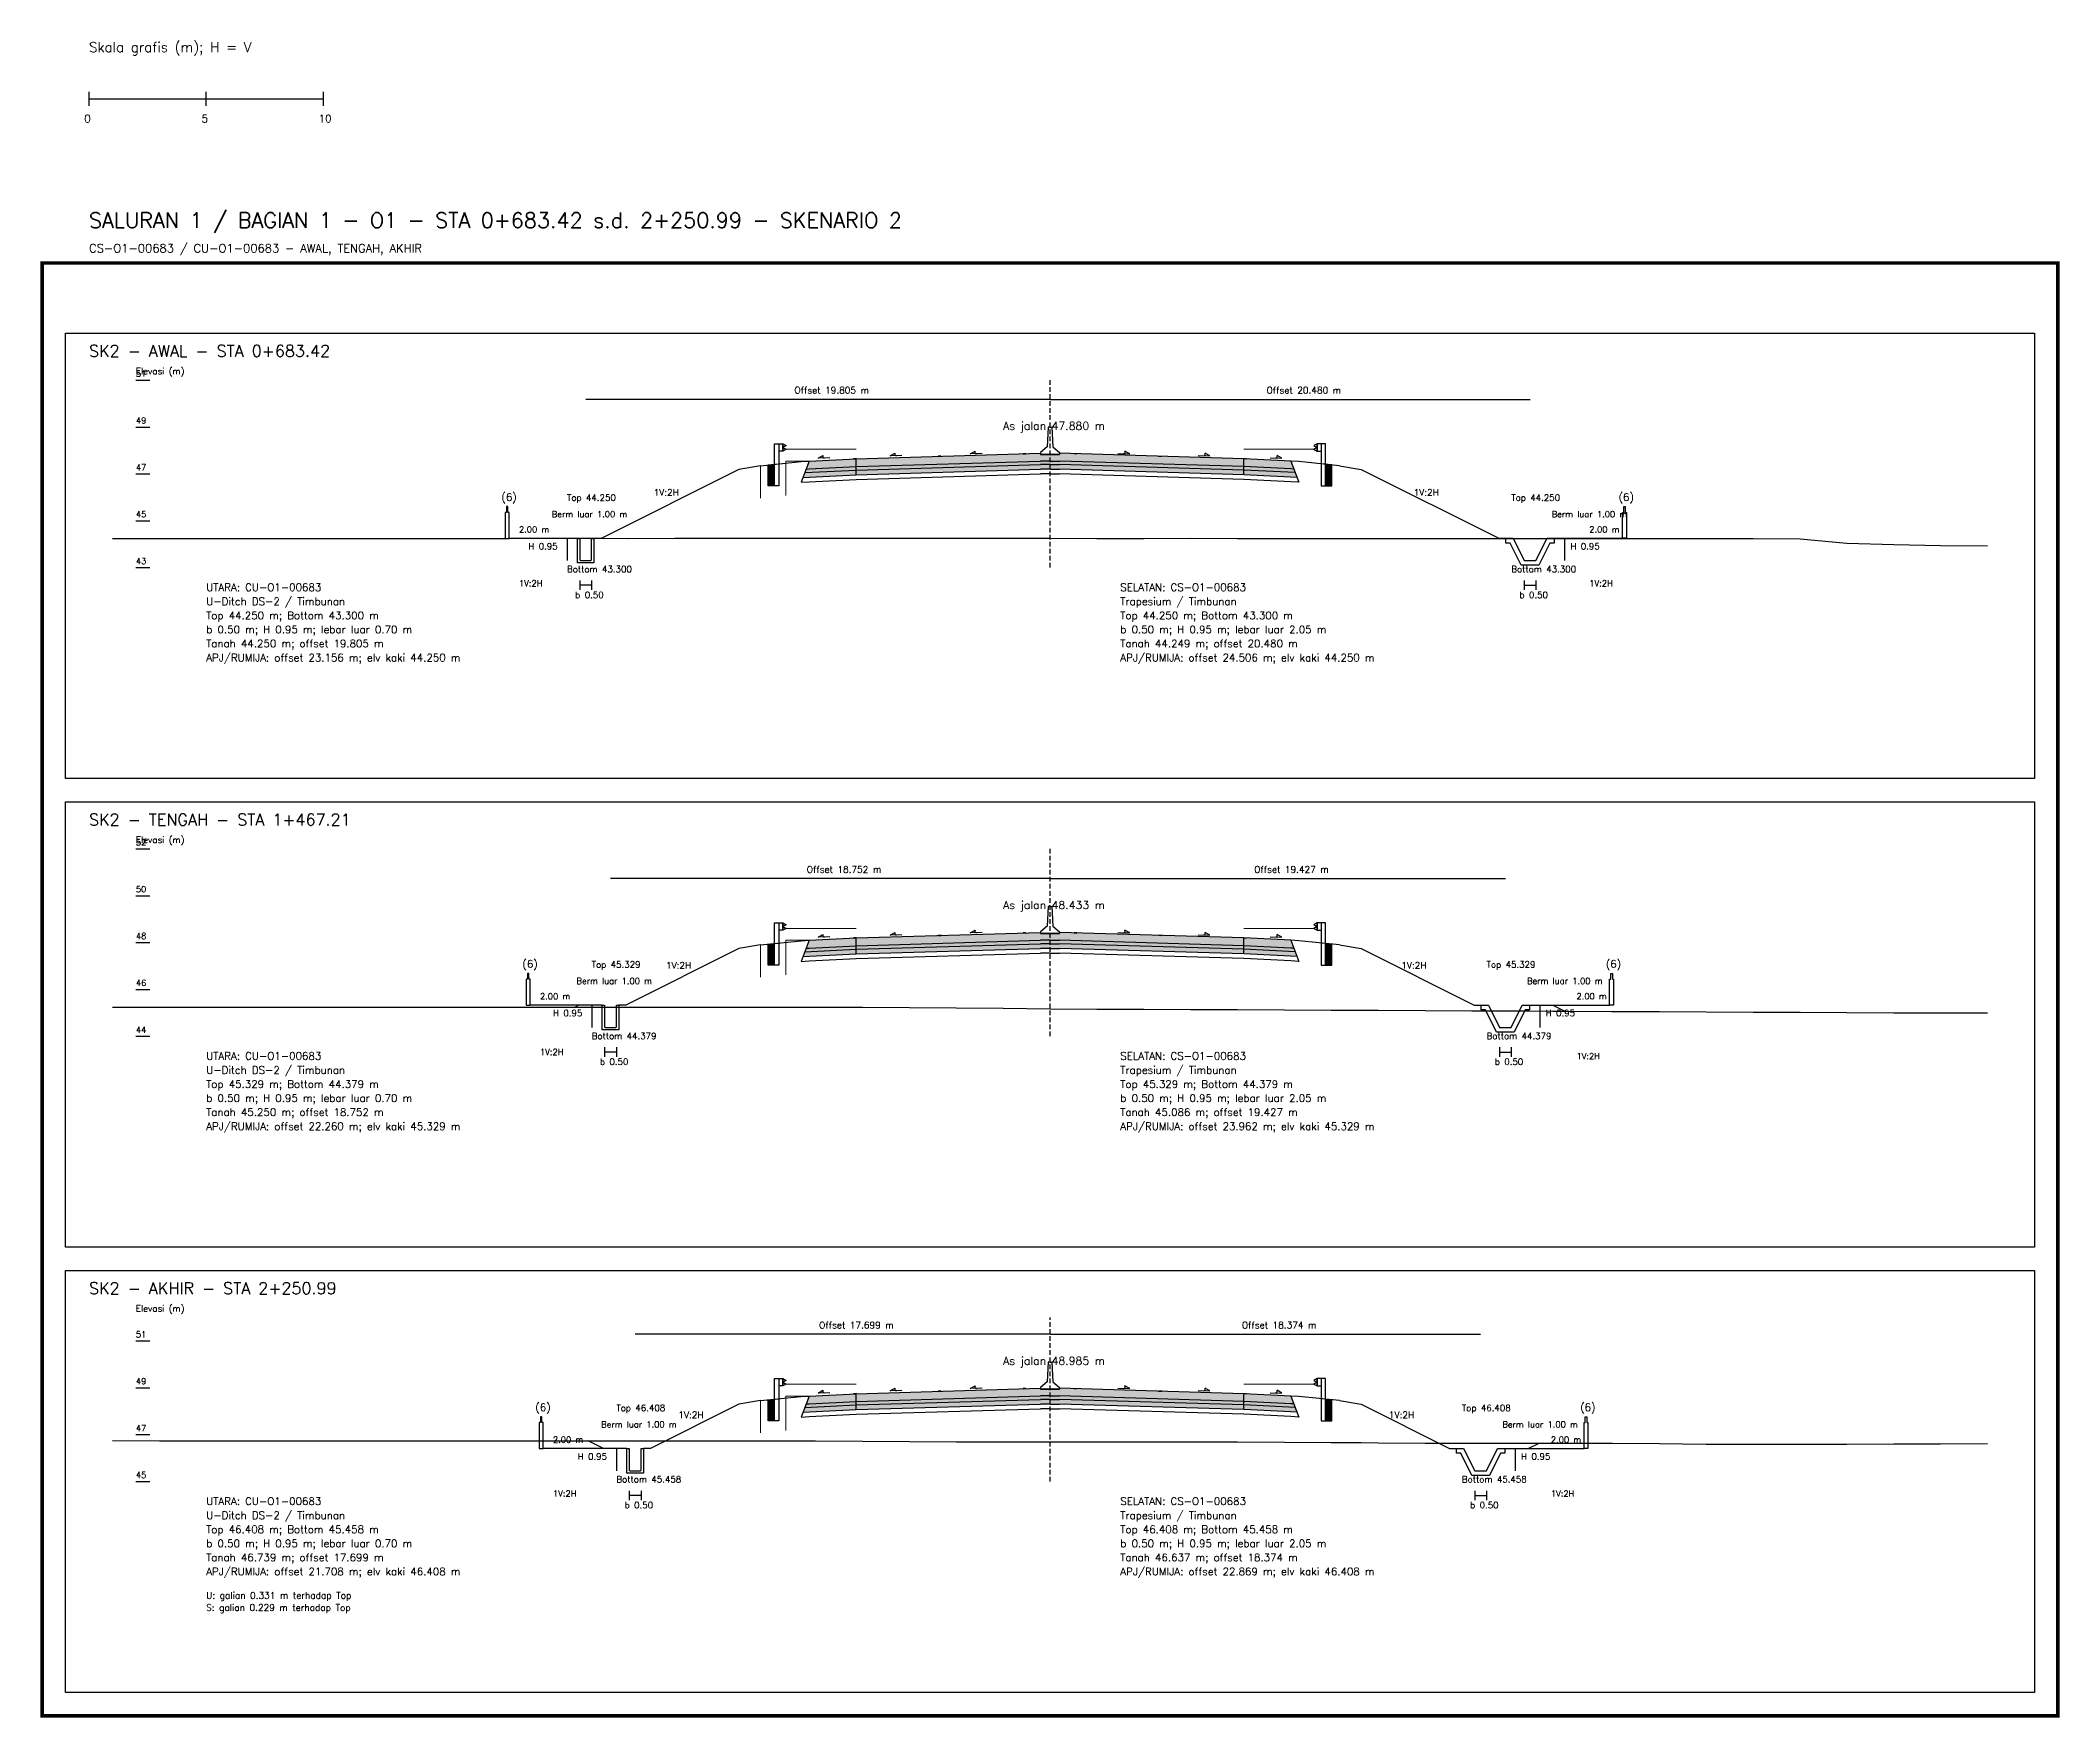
# Model space of a CAD drawing. Header units: metres. Extents: x -24715 to -24517, y 27498 to 30841.
# Drawn here: x -24603.9 to -24517.7, y 30769.9 to 30841.5 of the extents above; entities that cross this region are included whole.
import ezdxf

# ---------------------------------------------------------------- set-up
doc = ezdxf.new("R2010")
doc.units = ezdxf.units.M
doc.linetypes.add('PS_DASH', pattern=[0.3, 0.2, -0.1])
for name, color, linetype, lineweight in [('Dimensi', 230, 'Continuous', 20), ('GRS-ARSIR (HATCH)', 8, 'Continuous', 9), ('Guardrail', 20, 'Continuous', 30), ('HATCH - Beton ramping', 210, 'Continuous', 9), ('HATCH - LFA', 30, 'Continuous', 9), ('HATCH - Pavement', 50, 'Continuous', 9), ('Marka', 20, 'Continuous', 30), ('POT_ALL_GROUP', 2, 'Continuous', 70)]:
    doc.layers.add(name, color=color, linetype=linetype, lineweight=lineweight)
for name, color, linetype in [('POT_ALL_APJ', 2, 'Continuous'), ('POT_ALL_BORDER', 8, 'Continuous'), ('POT_ALL_CHANNEL2', 7, 'Continuous'), ('POT_ALL_DIM', 7, 'Continuous'), ('POT_ALL_GROUND', 1, 'Continuous'), ('POT_ALL_GUIDE', 8, 'Continuous'), ('POT_ALL_NOTE', 30, 'Continuous'), ('POT_ALL_ROAD', 4, 'Continuous')]:
    doc.layers.add(name, color=color, linetype=linetype)
doc.styles.get("Standard").update_dxf_attribs({"font": 'simplex.shx'})

# ---------------------------------------------------------------- blocks, each defined once
blk = doc.blocks.new('JALAN_ASLI_TIPIKAL_2OKT_METER')
at = {"layer": 'Guardrail', "lineweight": 9}
h = blk.add_hatch(dxfattribs=at)
h.set_pattern_fill('JIS_LC_20', color=256, scale=0.002)
h.set_pattern_definition([(45, (-29.65569, -21.99233), (-0.02828427, 0.02828427), []), (45, (-29.65489, -21.99233), (-0.02828427, 0.02828427), [])])
h.paths.add_polyline_path([(-12.025, -1.394), (-11.753, -1.394), (-11.753, -0.471), (-12.018, -0.498)])
h = blk.add_hatch(dxfattribs=at)
h.set_pattern_fill('JIS_LC_20', color=256, scale=0.002)
h.set_pattern_definition([(45, (-29.40569, -21.99233), (-0.02828427, 0.02828427), []), (45, (-29.40489, -21.99233), (-0.02828427, 0.02828427), [])])
h.paths.add_polyline_path([(12.018, -0.498), (11.753, -0.471), (11.753, -1.394), (12.025, -1.394)])
at = {"layer": 'HATCH - Beton ramping'}
h = blk.add_hatch(dxfattribs=at)
h.set_pattern_fill('AR-CONC', color=256, scale=0.0005)
h.set_pattern_definition([(50, (-28.949556, -21.99233), (0.09109233, -0.00796954), [0.009525, -0.104775]), (355, (-28.94956, -21.99233), (-0.0176217, 0.09552842), [0.00762, -0.0838203]), (100.45144, (-28.941965, -21.992995), (0.07347062, 0.08755888), [0.008095, -0.08904512]), (46.1842, (-28.94956, -21.96693), (0.13553952, -0.02102116), [0.0142875, -0.1571625]), (96.63556, (-28.93826, -21.96868), (0.11870207, 0.12371306), [0.0121425, -0.1335678]), (351.18415, (-28.94956, -21.96693), (0.11870207, 0.12371306), [0.01143, -0.12572987]), (21, (-28.936856, -21.97328), (0.0758072, -0.0511326), [0.009525, -0.104775]), (326, (-28.93686, -21.97328), (0.03090101, 0.09209398), [0.00762, -0.08382]), (71.45144, (-28.93054, -21.97754), (0.1067082, 0.04096138), [0.008095, -0.08904497]), (37.5, (-28.949556, -21.99233), (0.001544302, 0.04227752), [0, -0.082804, 0, -0.08509, 0, -0.0841375]), (7.5, (-28.949556, -21.99233), (0.03340983, 0.05009029), [0, -0.048514, 0, -0.080899, 0, -0.0320675]), (327.5, (-28.977877, -21.99233), (0.067795298, -0.002864372), [0, -0.03175, 0, -0.09906, 0, -0.131445]), (317.5, (-28.990577, -21.99233), (0.07406459, 0.01271325), [0, -0.041275, 0, -0.065786, 0, -0.093345])])
h.paths.add_polyline_path([(-8.27, -0.566), (-10.401, -0.666), (-10.461, -0.826), (-8.27, -0.716)])
h.paths.add_polyline_path([(-0.4, -0.48), (0, -0.48), (0, -0.33), (-0.4, -0.33), (-8.27, -0.566), (-8.27, -0.716)])
h = blk.add_hatch(dxfattribs=at)
h.set_pattern_fill('AR-CONC', color=256, scale=0.0005)
h.set_pattern_definition([(50, (-28.699556, -21.99233), (0.09109233, -0.00796954), [0.009525, -0.104775]), (355, (-28.69956, -21.99233), (-0.01762171, 0.09552842), [0.00762, -0.0838203]), (100.45144, (-28.691965, -21.992995), (0.07347062, 0.08755888), [0.008095, -0.08904512]), (46.1842, (-28.69956, -21.96693), (0.13553952, -0.02102116), [0.0142875, -0.1571625]), (96.63556, (-28.68826, -21.96868), (0.11870207, 0.12371306), [0.0121425, -0.1335678]), (351.18415, (-28.69956, -21.96693), (0.11870207, 0.12371306), [0.01143, -0.12572987]), (21, (-28.686856, -21.97328), (0.0758072, -0.0511326), [0.009525, -0.104775]), (326, (-28.68686, -21.97328), (0.03090101, 0.09209398), [0.00762, -0.08382]), (71.45144, (-28.68054, -21.97754), (0.10670821, 0.04096138), [0.008095, -0.08904497]), (37.5, (-28.699556, -21.99233), (0.001544302, 0.04227752), [0, -0.082804, 0, -0.08509, 0, -0.0841375]), (7.5, (-28.699556, -21.99233), (0.03340983, 0.050090287), [0, -0.048514, 0, -0.080899, 0, -0.0320675]), (327.5, (-28.727877, -21.99233), (0.067795298, -0.002864372), [0, -0.03175, 0, -0.09906, 0, -0.131445]), (317.5, (-28.740577, -21.99233), (0.07406459, 0.012713246), [0, -0.041275, 0, -0.065786, 0, -0.093345])])
h.paths.add_polyline_path([(8.27, -0.566), (10.401, -0.666), (10.461, -0.826), (8.27, -0.716)])
h.paths.add_polyline_path([(0.4, -0.48), (0, -0.48), (0, -0.33), (0.4, -0.33), (8.27, -0.566), (8.27, -0.716)])
at = {"layer": 'HATCH - LFA'}
h = blk.add_hatch(dxfattribs=at)
h.set_pattern_fill('GRAVEL', color=256, scale=0.0075)
h.set_pattern_definition([(228.012788, (-28.812396, -21.801831), (-1.524, -1.7145), [0.0256291, -2.5372863]), (184.96974, (-28.829541, -21.820881), (2.2859999991, 0.1905000109), [0.04398035, -4.3540537]), (132.510447, (-28.873356, -21.824691), (1.9050000008, -2.0954999993), [0.0310111, -3.0701042]), (267.27369, (-28.947651, -21.872316), (0.1905000004, 3.81), [0.0400503, -3.9649828]), (292.833654, (-28.949556, -21.912321), (-0.9525, 2.286), [0.0392725, -3.8879856]), (357.27369, (-28.934316, -21.948516), (-3.81, 0.1905000004), [0.0400503, -3.9649828]), (37.69424, (-28.894311, -21.950421), (-2.4764999999, -1.9050000001), [0.0529645, -5.24348365]), (72.255328, (-28.852401, -21.918036), (1.3335000004, 4.1909999999), [0.050004, -4.95039425]), (121.429566, (-28.837161, -21.870411), (-1.5240000002, 2.4764999999), [0.040186, -3.9784159]), (175.23636, (-28.858116, -21.836121), (2.0955, -0.1905), [0.0458785, -2.2480453]), (222.397438, (-28.903836, -21.832311), (-2.2859999999, -2.0955000001), [0.05933084, -5.8737579]), (138.814075, (-28.759056, -21.874221), (-1.3335, 1.143), [0.0202503, -2.0047924]), (171.469234, (-28.774296, -21.860886), (2.4765, -0.3809999996), [0.03852615, -3.8140979]), (225, (-28.8124, -21.85517), (0, -0.1905), [0.0269407, -0.242467]), (203.19859, (-28.82573, -21.832311), (0.9525, 0.381), [0.0145081, -1.4362967]), (291.80141, (-28.839066, -21.838026), (-0.1905, 0.5715), [0.0205174, -1.0053565]), (30.96376, (-28.831446, -21.857076), (0.5715, 0.381), [0.033324, -1.0774724]), (161.56505, (-28.80287, -21.83993), (0.381, -0.1905), [0.0240965, -0.5783174]), (16.38954, (-28.949556, -21.838026), (1.905, 0.5715), [0.0337566, -3.341912]), (70.346176, (-28.917171, -21.828501), (-0.762, -2.0955), [0.0283199, -2.8036662]), (293.19859, (-28.80287, -21.801831), (-0.381, 0.9525), [0.029016, -1.4217888]), (343.61046, (-28.791441, -21.828501), (-1.905, 0.5715), [0.0337566, -3.341912]), (339.443955, (-28.949556, -21.956136), (-0.9525, 0.381), [0.0325526, -1.5950801]), (294.77514, (-28.919076, -21.967566), (-0.952500001, 2.0954999995), [0.0272754, -2.7002695]), (66.80141, (-28.800966, -21.992331), (0.381, 0.9525), [0.029016, -1.4217888]), (17.354025, (-28.789536, -21.965661), (-2.4765, -0.762), [0.0319337, -3.1614282]), (69.443955, (-28.89431, -21.992331), (-0.381, -0.9525), [0.0162763, -1.6113564]), (101.30993, (-28.812396, -21.99233), (-0.1905, 0.762), [0.0097136, -0.9616496]), (165.96376, (-28.8143, -21.982806), (0.5715, -0.1905), [0.0392725, -0.7461791]), (186.009006, (-28.852401, -21.973281), (1.905, 0.1905), [0.036395, -3.6031024]), (303.69007, (-28.831446, -21.87422), (-0.1905, 0.381), [0.0274743, -0.6593832]), (353.157227, (-28.816206, -21.897081), (3.2385, -0.3809999998), [0.0479668, -4.7487007]), (60.945396, (-28.76858, -21.902796), (-0.762, -1.3335), [0.0196131, -1.9417044]), (90, (-28.75906, -21.88565), (-0.1905, 0.1905), [0.01143, -0.17907]), (120.256437, (-28.856211, -21.967566), (0.762, -1.3335), [0.026465, -2.6200456]), (48.012787, (-28.869546, -21.944706), (1.524, 1.7145), [0.0512582, -2.5116572]), (0, (-28.83526, -21.9066), (0.1905, 0.1905), [0.04953, -0.14097]), (325.304846, (-28.785726, -21.906606), (1.9050000007, -1.333499999), [0.0301207, -2.9819488]), (254.0546, (-28.76096, -21.92375), (-0.1905, -0.762), [0.0277372, -1.3591238]), (207.645975, (-28.768581, -21.950421), (-3.6195000001, -1.9049999997), [0.0451609, -4.4709348]), (175.426079, (-28.808586, -21.971376), (-2.4765, 0.1905), [0.0477772, -4.7299385])])
h.paths.add_polyline_path([(-8.27, -0.716), (-10.461, -0.826), (-10.54, -1.03), (-8.27, -0.916)])
h.paths.add_polyline_path([(-0.4, -0.68), (0, -0.68), (0, -0.48), (-0.4, -0.48), (-8.27, -0.716), (-8.27, -0.916)])
h = blk.add_hatch(dxfattribs=at)
h.set_pattern_fill('GRAVEL', color=256, scale=0.0075)
h.set_pattern_definition([(228.012788, (-28.562396, -21.801831), (-1.524, -1.7145), [0.0256291, -2.5372863]), (184.96974, (-28.579541, -21.820881), (2.2859999991, 0.1905000109), [0.04398035, -4.3540537]), (132.510447, (-28.623356, -21.824691), (1.9050000008, -2.0954999993), [0.0310111, -3.0701042]), (267.27369, (-28.697651, -21.872316), (0.1905000004, 3.81), [0.04005034, -3.9649828]), (292.833654, (-28.699556, -21.912321), (-0.9525, 2.286), [0.0392725, -3.8879856]), (357.27369, (-28.684316, -21.948516), (-3.81, 0.1905000004), [0.04005034, -3.9649828]), (37.69424, (-28.644311, -21.950421), (-2.4764999999, -1.9050000001), [0.0529645, -5.24348365]), (72.255328, (-28.602401, -21.918036), (1.3335000004, 4.1909999999), [0.050004, -4.95039425]), (121.429566, (-28.587161, -21.870411), (-1.5240000002, 2.4764999999), [0.040186, -3.9784159]), (175.23636, (-28.608116, -21.836121), (2.0955, -0.1905000003), [0.0458785, -2.2480453]), (222.397438, (-28.653836, -21.832311), (-2.2859999999, -2.0955000001), [0.05933084, -5.87375794]), (138.814075, (-28.509056, -21.874221), (-1.3335, 1.143), [0.02025034, -2.0047924]), (171.469234, (-28.524296, -21.860886), (2.4765, -0.3809999996), [0.03852615, -3.8140979]), (225, (-28.5624, -21.85517), (0, -0.1905), [0.0269407, -0.242467]), (203.19859, (-28.57573, -21.832311), (0.9525, 0.381), [0.0145081, -1.4362967]), (291.80141, (-28.589066, -21.838026), (-0.1905, 0.5715), [0.0205174, -1.0053565]), (30.96376, (-28.581446, -21.857076), (0.5715, 0.381), [0.033324, -1.0774724]), (161.56505, (-28.55287, -21.83993), (0.381, -0.1905), [0.0240965, -0.57831736]), (16.38954, (-28.699556, -21.838026), (1.905, 0.5715), [0.0337566, -3.341912]), (70.346176, (-28.667171, -21.828501), (-0.762, -2.0955), [0.0283199, -2.8036662]), (293.19859, (-28.55287, -21.801831), (-0.381, 0.9525), [0.029016, -1.4217888]), (343.61046, (-28.541441, -21.828501), (-1.905, 0.5714999999), [0.0337566, -3.341912]), (339.443955, (-28.699556, -21.956136), (-0.9525, 0.381), [0.03255264, -1.5950801]), (294.77514, (-28.669076, -21.967566), (-0.952500001, 2.0954999995), [0.0272754, -2.7002695]), (66.80141, (-28.550966, -21.992331), (0.381, 0.9525), [0.029016, -1.4217888]), (17.354025, (-28.539536, -21.965661), (-2.4765, -0.7620000002), [0.0319337, -3.1614282]), (69.443955, (-28.64431, -21.992331), (-0.381, -0.9525), [0.0162763, -1.6113564]), (101.30993, (-28.562396, -21.99233), (-0.1905, 0.762), [0.0097136, -0.9616496]), (165.96376, (-28.5643, -21.982806), (0.5715, -0.1905), [0.0392725, -0.7461791]), (186.009006, (-28.602401, -21.973281), (1.905, 0.1905), [0.036395, -3.6031024]), (303.69007, (-28.581446, -21.87422), (-0.1905, 0.381), [0.0274743, -0.6593832]), (353.157227, (-28.566206, -21.897081), (3.2385, -0.3809999998), [0.04796676, -4.7487007]), (60.945396, (-28.51858, -21.902796), (-0.762, -1.3335), [0.0196131, -1.9417044]), (90, (-28.50906, -21.88565), (-0.1905, 0.1905), [0.01143, -0.17907]), (120.256437, (-28.606211, -21.967566), (0.762, -1.3335), [0.026465, -2.62004556]), (48.012787, (-28.619546, -21.944706), (1.524, 1.7145), [0.0512582, -2.5116572]), (0, (-28.58526, -21.9066), (0.1905, 0.1905), [0.04953, -0.14097]), (325.304846, (-28.535726, -21.906606), (1.9050000007, -1.333499999), [0.0301207, -2.98194875]), (254.054604, (-28.51096, -21.92375), (-0.1905, -0.762), [0.0277372, -1.35912375]), (207.645975, (-28.518581, -21.950421), (-3.6195000001, -1.9049999997), [0.0451609, -4.4709348]), (175.426079, (-28.558586, -21.971376), (-2.4765, 0.1905), [0.0477772, -4.7299385])])
h.paths.add_polyline_path([(8.27, -0.716), (10.461, -0.826), (10.54, -1.03), (8.27, -0.916)])
h.paths.add_polyline_path([(0.4, -0.68), (0, -0.68), (0, -0.48), (0.4, -0.48), (8.27, -0.716), (8.27, -0.916)])
at = {"layer": 'HATCH - Pavement'}
h = blk.add_hatch(dxfattribs=at)
h.set_pattern_fill('AR-CONC', color=256, scale=0.001)
h.set_pattern_definition([(50, (-89.43046, -52.62889), (0.18218467, -0.01593909), [0.01905, -0.20955]), (355, (-89.43046, -52.6289), (-0.03524342, 0.19105685), [0.01524, -0.1676406]), (100.45144, (-89.41528, -52.63022), (0.14694125, 0.17511775), [0.01619, -0.17809024]), (46.1842, (-89.43046, -52.5781), (0.27107904, -0.04204233), [0.028575, -0.314325]), (96.63556, (-89.40787, -52.5816), (0.23740413, 0.2474261), [0.024285, -0.2671356]), (351.18415, (-89.43046, -52.5781), (0.2374041, 0.2474261), [0.02286, -0.2514597]), (21, (-89.40506, -52.59079), (0.1516144, -0.1022652), [0.01905, -0.20955]), (326, (-89.40506, -52.5908), (0.06180203, 0.18418797), [0.01524, -0.16764]), (71.45144, (-89.39243, -52.59931), (0.21341642, 0.08192277), [0.01619, -0.17808994]), (37.5, (-89.43046, -52.62889), (0.003088603, 0.08455504), [0, -0.165608, 0, -0.17018, 0, -0.168275]), (7.5, (-89.43046, -52.62889), (0.06681966, 0.100180575), [0, -0.097028, 0, -0.161798, 0, -0.064135]), (327.5, (-89.4871, -52.62889), (0.135590595, -0.005728744), [0, -0.0635, 0, -0.19812, 0, -0.26289]), (317.5, (-89.5125, -52.62889), (0.14812918, 0.02542649), [0, -0.08255, 0, -0.131572, 0, -0.18669])])
h.paths.add_polyline_path([(-8.27, -0.236), (-10.27, -0.336), (-10.401, -0.673), (-10.27, -0.666), (-8.27, -0.566)])
h.paths.add_polyline_path([(-0.4, -0.33), (0, -0.33), (0, 0), (-0.4, 0), (-8.27, -0.236), (-8.27, -0.566)])
h = blk.add_hatch(dxfattribs=at)
h.set_pattern_fill('AR-CONC', color=256, scale=0.001)
h.set_pattern_definition([(50, (-89.18046, -52.62889), (0.18218467, -0.01593909), [0.01905, -0.20955]), (355, (-89.18046, -52.6289), (-0.03524342, 0.19105685), [0.01524, -0.16764058]), (100.45144, (-89.16528, -52.63022), (0.14694125, 0.17511775), [0.01619, -0.17809024]), (46.1842, (-89.18046, -52.5781), (0.27107904, -0.04204233), [0.028575, -0.314325]), (96.63556, (-89.15787, -52.5816), (0.23740413, 0.2474261), [0.024285, -0.2671356]), (351.18415, (-89.18046, -52.5781), (0.2374041, 0.2474261), [0.02286, -0.2514597]), (21, (-89.15506, -52.59079), (0.1516144, -0.1022652), [0.01905, -0.20955]), (326, (-89.15506, -52.5908), (0.06180203, 0.18418797), [0.01524, -0.16764]), (71.45144, (-89.14243, -52.59931), (0.21341642, 0.08192277), [0.01619, -0.17808994]), (37.5, (-89.18046, -52.62889), (0.003088603, 0.08455504), [0, -0.165608, 0, -0.17018, 0, -0.168275]), (7.5, (-89.18046, -52.62889), (0.06681966, 0.100180575), [0, -0.097028, 0, -0.161798, 0, -0.064135]), (327.5, (-89.2371, -52.62889), (0.135590595, -0.005728744), [0, -0.0635, 0, -0.19812, 0, -0.26289]), (317.5, (-89.2625, -52.62889), (0.14812918, 0.02542649), [0, -0.08255, 0, -0.131572, 0, -0.18669])])
h.paths.add_polyline_path([(8.27, -0.236), (10.27, -0.336), (10.401, -0.673), (10.27, -0.666), (8.27, -0.566)])
h.paths.add_polyline_path([(0.4, -0.33), (0, -0.33), (0, 0), (0.4, 0), (8.27, -0.236), (8.27, -0.566)])
at = {"layer": 'Marka'}
h = blk.add_hatch(color=256, dxfattribs=at)
h.dxf.hatch_style = 1
h.paths.add_polyline_path([(-8.27, -0.23), (-8.39, -0.236), (-8.39, -0.242), (-8.27, -0.236)])
h.paths.add_polyline_path([(-4.65, -0.122), (-4.77, -0.125), (-4.77, -0.131), (-4.65, -0.128)])
h.paths.add_polyline_path([(-1.03, -0.019), (-1.03, -0.013), (-1.15, -0.017), (-1.15, -0.023)])
h = blk.add_hatch(color=256, dxfattribs=at)
h.dxf.hatch_style = 1
h.paths.add_polyline_path([(8.27, -0.23), (8.39, -0.236), (8.39, -0.242), (8.27, -0.236)])
h.paths.add_polyline_path([(4.65, -0.122), (4.77, -0.125), (4.77, -0.131), (4.65, -0.128)])
h.paths.add_polyline_path([(1.03, -0.019), (1.03, -0.013), (1.15, -0.017), (1.15, -0.023)])
for p, q in [((-8.27, -0.236), (-0.4, 0)), ((8.27, -0.236), (0.4, 0)), ((-12.353, -0.533), (-10.622, -0.354)), ((-10.27, -0.336), (-10.62, -1.234)), ((-10.62, -0.354), (-10.27, -0.336)), ((-10.461, -0.826), (-8.27, -0.716)), ((-10.401, -0.673), (-10.27, -0.666)), ((-10.27, -0.336), (-8.27, -0.236)), ((-10.27, -0.666), (-8.27, -0.566)), ((-8.27, -0.916), (-8.27, -0.236)), ((-8.27, -0.566), (-0.4, -0.33)), ((-8.27, -0.716), (-0.4, -0.48)), ((-8.27, -0.916), (-0.4, -0.68)), ((0, -0.05), (-0.4, -0.05)), ((0, -0.33), (-0.4, -0.33)), ((0, -0.48), (-0.4, -0.48)), ((0, -0.68), (-0.4, -0.68)), ((0, -0.05), (0.4, -0.05)), ((0, -0.33), (0.4, -0.33)), ((0, -0.48), (0.4, -0.48)), ((0, -0.68), (0.4, -0.68)), ((8.27, -0.566), (0.4, -0.33)), ((8.27, -0.716), (0.4, -0.48)), ((8.27, -0.916), (0.4, -0.68)), ((8.27, -0.916), (8.27, -0.236)), ((10.27, -0.336), (8.27, -0.236)), ((10.27, -0.666), (8.27, -0.566)), ((10.461, -0.826), (8.27, -0.716)), ((10.27, -0.336), (10.62, -1.234)), ((10.62, -0.354), (10.27, -0.336)), ((10.401, -0.673), (10.27, -0.666)), ((12.353, -0.533), (10.622, -0.354)), ((-10.62, -1.234), (-10.27, -1.216)), ((-10.54, -1.03), (-8.27, -0.916)), ((-10.27, -1.216), (-8.27, -1.116)), ((-8.27, -1.116), (-0.4, -0.88)), ((0, -0.88), (-0.4, -0.88)), ((0, -0.88), (0.4, -0.88)), ((8.27, -1.116), (0.4, -0.88)), ((10.54, -1.03), (8.27, -0.916)), ((10.27, -1.216), (8.27, -1.116)), ((10.62, -1.234), (10.27, -1.216))]:
    blk.add_line(p, q)
for points in [[(0, 1.11), (-0.075, 1.11), (-0.125, 0.27), (-0.4, 0.03), (-0.4, -0.05), (0, -0.05)], [(0, 1.11), (0.075, 1.11), (0.125, 0.27), (0.4, 0.03), (0.4, -0.05), (0, -0.05)], [(-6.818, -0.116), (-6.616, 0)], [(-3.401, -0.02), (-3.199, 0.096)], [(3.401, -0.02), (3.199, 0.096)], [(6.818, -0.116), (6.616, 0)], [(-9.887, -0.208), (-9.686, -0.092)], [(-9.387, -0.193), (-9.887, -0.208)], [(-6.318, -0.101), (-6.818, -0.116)], [(-2.901, -0.005), (-3.401, -0.02)], [(2.901, -0.005), (3.401, -0.02)], [(6.318, -0.101), (6.818, -0.116)], [(9.387, -0.193), (9.887, -0.208)], [(9.887, -0.208), (9.686, -0.092)]]:
    blk.add_lwpolyline(points)
for centre, start, end in [((-6.556, -0.037), 148.28164, 271.71836), ((-3.139, 0.059), 148.28164, 271.71836), ((3.139, 0.059), 268.28164, 31.71836), ((6.556, -0.037), 268.28164, 31.71836), ((-9.625, -0.129), 148.28164, 271.71836), ((9.625, -0.129), 268.28164, 31.71836)]:
    blk.add_arc(centre, 0.0711, start, end)
at = {"layer": 'Dimensi'}
for p, q in [((-8.27, 0.168), (-11.27, 0.168)), ((8.27, 0.168), (11.27, 0.168))]:
    blk.add_line(p, q, dxfattribs=at)
at = {"layer": 'GRS-ARSIR (HATCH)'}
for p, q in [((-12.353, -0.533), (-12.353, -1.909)), ((-11.27, -0.336), (-11.27, -1.803)), ((-10.27, -0.336), (-11.27, -0.336))]:
    blk.add_line(p, q, dxfattribs=at)
at = {"layer": 'Guardrail'}
for points in [[(-11.753, -1.394), (-11.753, 0.406), (-11.575, 0.406), (-11.575, -1.394), (-11.753, -1.394)], [(-11.575, 0.406), (-11.397, 0.406), (-11.397, 0.094), (-11.575, 0.094)], [(-11.397, 0.25), (-11.397, 0.406), (-11.262, 0.328), (-11.397, 0.25)], [(-11.397, 0.094), (-11.397, 0.25), (-11.262, 0.172), (-11.397, 0.094)], [(11.397, 0.25), (11.397, 0.406), (11.262, 0.328), (11.397, 0.25)], [(11.397, 0.094), (11.397, 0.25), (11.262, 0.172), (11.397, 0.094)], [(11.575, 0.406), (11.397, 0.406), (11.397, 0.094), (11.575, 0.094)], [(11.753, -1.394), (11.753, 0.406), (11.575, 0.406), (11.575, -1.394), (11.753, -1.394)], [(-11.575, -1.394), (-12.025, -1.394), (-12.018, -0.498), (-11.568, -0.453), (-11.575, -1.394)], [(11.575, -1.394), (12.025, -1.394), (12.018, -0.498), (11.568, -0.453), (11.575, -1.394)]]:
    blk.add_lwpolyline(points, dxfattribs=at)
at = {"layer": 'Marka'}
for points in [[(-8.39, -0.242), (-8.27, -0.236), (-8.27, -0.23), (-8.39, -0.236), (-8.39, -0.242)], [(8.39, -0.242), (8.27, -0.236), (8.27, -0.23), (8.39, -0.236), (8.39, -0.242)]]:
    blk.add_lwpolyline(points, dxfattribs=at)
for points in [[(-4.65, -0.122), (-4.77, -0.125), (-4.77, -0.131), (-4.65, -0.128)], [(-1.03, -0.013), (-1.15, -0.017), (-1.15, -0.023), (-1.03, -0.019)], [(1.03, -0.013), (1.15, -0.017), (1.15, -0.023), (1.03, -0.019)], [(4.65, -0.122), (4.77, -0.125), (4.77, -0.131), (4.65, -0.128)]]:
    blk.add_lwpolyline(points, close=True, dxfattribs=at)

msp = doc.modelspace()

# ---------------------------------------------------------------- linework, layer by layer
at = {"layer": 'POT_ALL_APJ', "linetype": 'Continuous'}
for points in [[(-24584.01781, 30821.31927), (-24584.01781, 30820.21486), (-24583.84781, 30820.21486), (-24583.84781, 30821.31927), (-24583.90281, 30821.31927), (-24583.90281, 30821.56927), (-24583.93281, 30821.56927), (-24583.96281, 30821.56927), (-24583.96281, 30821.31927), (-24584.01781, 30821.31927)], [(-24536.18583, 30821.31947), (-24536.18583, 30820.21506), (-24536.35583, 30820.21506), (-24536.35583, 30821.31947), (-24536.30083, 30821.31947), (-24536.30083, 30821.56947), (-24536.27083, 30821.56947), (-24536.24083, 30821.56947), (-24536.24083, 30821.31947), (-24536.18583, 30821.31947)], [(-24581.93195, 30820.21486), (-24583.84781, 30820.21486)], [(-24538.27144, 30820.21506), (-24536.35583, 30820.21506)], [(-24583.12191, 30801.39837), (-24583.12191, 30800.29396), (-24582.95191, 30800.29396), (-24582.95191, 30801.39837), (-24583.00691, 30801.39837), (-24583.00691, 30801.64837), (-24583.03691, 30801.64837), (-24583.06691, 30801.64837), (-24583.06691, 30801.39837), (-24583.12191, 30801.39837)], [(-24536.72948, 30801.39847), (-24536.72948, 30800.29406), (-24536.89948, 30800.29406), (-24536.89948, 30801.39847), (-24536.84448, 30801.39847), (-24536.84448, 30801.64847), (-24536.81448, 30801.64847), (-24536.78448, 30801.64847), (-24536.78448, 30801.39847), (-24536.72948, 30801.39847)], [(-24580.87858, 30800.29396), (-24582.95191, 30800.29396)], [(-24539.32461, 30800.29406), (-24536.89948, 30800.29406)], [(-24582.56929, 30782.47748), (-24582.56929, 30781.37307), (-24582.39929, 30781.37307), (-24582.39929, 30782.47748), (-24582.45429, 30782.47748), (-24582.45429, 30782.72748), (-24582.48429, 30782.72748), (-24582.51429, 30782.72748), (-24582.51429, 30782.47748), (-24582.56929, 30782.47748)], [(-24537.82292, 30782.47748), (-24537.82292, 30781.37307), (-24537.99292, 30781.37307), (-24537.99292, 30782.47748), (-24537.93792, 30782.47748), (-24537.93792, 30782.72748), (-24537.90792, 30782.72748), (-24537.87792, 30782.72748), (-24537.87792, 30782.47748), (-24537.82292, 30782.47748)], [(-24579.82523, 30781.37307), (-24582.39929, 30781.37307)], [(-24540.37777, 30781.37307), (-24537.99292, 30781.37307)]]:
    msp.add_lwpolyline(points, dxfattribs=at)
at = {"layer": 'POT_ALL_BORDER', "linetype": 'Continuous'}
for points in [[(-24602.7765, 30828.96479), (-24518.7765, 30828.96479), (-24518.7765, 30809.96479), (-24602.7765, 30809.96479), (-24602.7765, 30828.96479)], [(-24602.7765, 30808.96479), (-24518.7765, 30808.96479), (-24518.7765, 30789.96479), (-24602.7765, 30789.96479), (-24602.7765, 30808.96479)], [(-24602.7765, 30788.96479), (-24518.7765, 30788.96479), (-24518.7765, 30770.96479), (-24602.7765, 30770.96479), (-24602.7765, 30788.96479)]]:
    msp.add_lwpolyline(points, dxfattribs=at)
at = {"layer": 'POT_ALL_CHANNEL2', "linetype": 'Continuous'}
for points in [[(-24580.33195, 30820.21486), (-24580.23195, 30820.21486), (-24580.23195, 30819.16486), (-24580.93195, 30819.16486), (-24580.93195, 30820.21486), (-24580.83195, 30820.21486), (-24580.83195, 30819.29486), (-24580.80195, 30819.26486), (-24580.36195, 30819.26486), (-24580.33195, 30819.29486), (-24580.33195, 30820.21486)], [(-24541.32144, 30820.21506), (-24541.02144, 30820.21506), (-24540.54644, 30819.26506), (-24540.04644, 30819.26506), (-24539.57144, 30820.21506), (-24539.27144, 30820.21506), (-24539.27144, 30820.01506), (-24539.44784, 30820.01506), (-24539.92284, 30819.06506), (-24540.67005, 30819.06506), (-24541.14505, 30820.01506), (-24541.32144, 30820.01506), (-24541.32144, 30820.21506)], [(-24579.27858, 30800.29396), (-24579.17858, 30800.29396), (-24579.17858, 30799.24396), (-24579.87858, 30799.24396), (-24579.87858, 30800.29396), (-24579.77858, 30800.29396), (-24579.77858, 30799.37396), (-24579.74858, 30799.34396), (-24579.30858, 30799.34396), (-24579.27858, 30799.37396), (-24579.27858, 30800.29396)], [(-24542.37461, 30800.29406), (-24542.07461, 30800.29406), (-24541.59961, 30799.34406), (-24541.09961, 30799.34406), (-24540.62461, 30800.29406), (-24540.32461, 30800.29406), (-24540.32461, 30800.09406), (-24540.501, 30800.09406), (-24540.976, 30799.14406), (-24541.72322, 30799.14406), (-24542.19822, 30800.09406), (-24542.37461, 30800.09406), (-24542.37461, 30800.29406)], [(-24578.22523, 30781.37307), (-24578.12523, 30781.37307), (-24578.12523, 30780.32307), (-24578.82523, 30780.32307), (-24578.82523, 30781.37307), (-24578.72523, 30781.37307), (-24578.72523, 30780.45307), (-24578.69523, 30780.42307), (-24578.25523, 30780.42307), (-24578.22523, 30780.45307), (-24578.22523, 30781.37307)], [(-24543.42777, 30781.37307), (-24543.12777, 30781.37307), (-24542.65277, 30780.42307), (-24542.15277, 30780.42307), (-24541.67777, 30781.37307), (-24541.37777, 30781.37307), (-24541.37777, 30781.17307), (-24541.55416, 30781.17307), (-24542.02916, 30780.22307), (-24542.77637, 30780.22307), (-24543.25137, 30781.17307), (-24543.42777, 30781.17307), (-24543.42777, 30781.37307)]]:
    msp.add_lwpolyline(points, dxfattribs=at)
at = {"layer": 'POT_ALL_DIM', "linetype": 'Continuous'}
for points in [[(-24601.7765, 30838.66479), (-24601.7765, 30839.26479)], [(-24596.7765, 30838.66479), (-24596.7765, 30839.26479)], [(-24591.7765, 30838.66479), (-24591.7765, 30839.26479)], [(-24601.7765, 30838.96479), (-24591.7765, 30838.96479)], [(-24560.7765, 30826.14495), (-24580.58195, 30826.14495)], [(-24560.7765, 30826.14495), (-24540.29644, 30826.14495)], [(-24581.38195, 30820.21486), (-24581.38195, 30819.26486)], [(-24538.82144, 30820.21506), (-24538.82144, 30819.26506)], [(-24580.83195, 30818.41486), (-24580.83195, 30818.01486)], [(-24580.33195, 30818.21486), (-24580.83195, 30818.21486)], [(-24580.33195, 30818.41486), (-24580.33195, 30818.01486)], [(-24540.54644, 30818.41506), (-24540.54644, 30818.01506)], [(-24540.54644, 30818.21506), (-24540.04644, 30818.21506)], [(-24540.04644, 30818.41506), (-24540.04644, 30818.01506)], [(-24560.7765, 30805.69737), (-24579.52858, 30805.69737)], [(-24560.7765, 30805.69737), (-24541.34961, 30805.69737)], [(-24580.32858, 30800.29396), (-24580.32858, 30799.34396)], [(-24539.87461, 30800.29406), (-24539.87461, 30799.34406)], [(-24579.77858, 30798.49396), (-24579.77858, 30798.09396)], [(-24579.27858, 30798.29396), (-24579.77858, 30798.29396)], [(-24579.27858, 30798.49396), (-24579.27858, 30798.09396)], [(-24541.59961, 30798.49406), (-24541.59961, 30798.09406)], [(-24541.59961, 30798.29406), (-24541.09961, 30798.29406)], [(-24541.09961, 30798.49406), (-24541.09961, 30798.09406)], [(-24560.7765, 30786.2498), (-24578.47523, 30786.2498)], [(-24560.7765, 30786.2498), (-24542.40277, 30786.2498)], [(-24579.27523, 30781.37307), (-24579.27523, 30780.42307)], [(-24540.92777, 30781.37307), (-24540.92777, 30780.42307)], [(-24578.72523, 30779.57307), (-24578.72523, 30779.17307)], [(-24578.22523, 30779.37307), (-24578.72523, 30779.37307)], [(-24578.22523, 30779.57307), (-24578.22523, 30779.17307)], [(-24542.65277, 30779.57307), (-24542.65277, 30779.17307)], [(-24542.65277, 30779.37307), (-24542.15277, 30779.37307)], [(-24542.15277, 30779.57307), (-24542.15277, 30779.17307)]]:
    msp.add_lwpolyline(points, dxfattribs=at)
at = {"layer": 'POT_ALL_GROUND', "linetype": 'Continuous'}
for points in [[(-24600.7765, 30820.21479), (-24598.7765, 30820.21479), (-24596.7765, 30820.21478), (-24594.7765, 30820.21478), (-24592.7765, 30820.21478), (-24590.7765, 30820.21478), (-24588.7765, 30820.21478), (-24586.7765, 30820.21478), (-24584.7765, 30820.21479), (-24583.93281, 30820.21479), (-24582.7765, 30820.21503), (-24581.93281, 30820.21526), (-24581.93195, 30820.21526), (-24580.93195, 30820.21534), (-24580.7765, 30820.21529), (-24580.58195, 30820.21524), (-24580.23195, 30820.21514), (-24578.7765, 30820.21482), (-24576.7765, 30820.21502), (-24574.7765, 30820.21516), (-24574.04641, 30820.21517), (-24573.12977, 30820.21519), (-24572.7765, 30820.2152), (-24570.7765, 30820.21525), (-24568.7765, 30820.21539), (-24566.7765, 30820.21523), (-24564.7765, 30820.21511), (-24562.7765, 30820.21499), (-24560.7765, 30820.21499), (-24558.7765, 30820.21492), (-24556.7765, 30820.21488), (-24554.7765, 30820.21494), (-24552.7765, 30820.21487), (-24550.7765, 30820.21392), (-24548.7765, 30820.21371), (-24548.42322, 30820.21378), (-24547.50658, 30820.21416), (-24546.7765, 30820.21426), (-24544.7765, 30820.21417), (-24542.7765, 30820.21371), (-24541.32144, 30820.2138), (-24540.7765, 30820.21406), (-24540.29644, 30820.2142), (-24539.27144, 30820.21452), (-24538.7765, 30820.21472), (-24538.27144, 30820.21479), (-24538.27083, 30820.21479), (-24536.7765, 30820.21479), (-24536.27083, 30820.21479), (-24534.7765, 30820.21479), (-24532.7765, 30820.21479), (-24530.7765, 30820.21479), (-24528.7765, 30820.18761), (-24526.7765, 30820.00445), (-24524.7765, 30819.94706), (-24522.7765, 30819.90615), (-24520.7765, 30819.88917)], [(-24600.7765, 30800.21479), (-24598.7765, 30800.21479), (-24596.7765, 30800.21479), (-24594.7765, 30800.21479), (-24592.7765, 30800.21474), (-24590.7765, 30800.21454), (-24588.7765, 30800.21462), (-24586.7765, 30800.21469), (-24584.7765, 30800.21477), (-24583.03691, 30800.21479), (-24582.7765, 30800.21479), (-24581.03691, 30800.21478), (-24580.87858, 30800.21475), (-24580.7765, 30800.21475), (-24579.87858, 30800.21449), (-24579.52858, 30800.21441), (-24579.17858, 30800.21435), (-24578.7765, 30800.21427), (-24576.7765, 30800.21389), (-24574.7765, 30800.2141), (-24574.04641, 30800.21415), (-24573.12977, 30800.21421), (-24572.7765, 30800.21424), (-24570.7765, 30800.21432), (-24568.7765, 30800.2117), (-24566.7765, 30800.19377), (-24564.7765, 30800.1765), (-24562.7765, 30800.15923), (-24560.7765, 30800.14196), (-24558.7765, 30800.12965), (-24556.7765, 30800.12101), (-24554.7765, 30800.1123), (-24552.7765, 30800.10358), (-24550.7765, 30800.09479), (-24548.7765, 30800.08545), (-24548.42322, 30800.0838), (-24547.50658, 30800.07952), (-24546.7765, 30800.07612), (-24544.7765, 30800.06678), (-24542.7765, 30800.05744), (-24542.37461, 30800.05557), (-24541.34961, 30800.05078), (-24540.7765, 30800.0481), (-24540.32461, 30800.04599), (-24539.32461, 30800.04133), (-24538.81448, 30800.03894), (-24538.7765, 30800.03877), (-24536.81448, 30800.02961), (-24536.7765, 30800.02943), (-24534.7765, 30800.02009), (-24532.7765, 30800.01063), (-24530.7765, 30799.99966), (-24528.7765, 30799.98861), (-24526.7765, 30799.97756), (-24524.7765, 30799.96651), (-24522.7765, 30799.96547), (-24520.7765, 30799.96537)], [(-24600.7765, 30781.71502), (-24598.7765, 30781.70412), (-24596.7765, 30781.70172), (-24594.7765, 30781.70243), (-24592.7765, 30781.70465), (-24590.7765, 30781.70687), (-24588.7765, 30781.70521), (-24586.7765, 30781.70402), (-24584.7765, 30781.70325), (-24582.7765, 30781.70307), (-24582.48429, 30781.70301), (-24580.7765, 30781.70257), (-24580.48429, 30781.70256), (-24579.82523, 30781.70259), (-24578.82523, 30781.7034), (-24578.7765, 30781.70345), (-24578.47523, 30781.70374), (-24578.12523, 30781.70408), (-24576.7765, 30781.70521), (-24574.7765, 30781.70652), (-24574.04641, 30781.70746), (-24573.12977, 30781.70828), (-24572.7765, 30781.70855), (-24570.7765, 30781.69483), (-24568.7765, 30781.68289), (-24566.7765, 30781.67094), (-24564.7765, 30781.65995), (-24562.7765, 30781.65584), (-24560.7765, 30781.65299), (-24558.7765, 30781.65331), (-24556.7765, 30781.65422), (-24554.7765, 30781.65542), (-24552.7765, 30781.65426), (-24550.7765, 30781.64827), (-24548.7765, 30781.63509), (-24548.42322, 30781.63219), (-24547.50658, 30781.62466), (-24546.7765, 30781.61867), (-24544.7765, 30781.60352), (-24543.42777, 30781.60152), (-24542.7765, 30781.60149), (-24542.40277, 30781.60163), (-24541.37777, 30781.60278), (-24540.7765, 30781.60489), (-24540.37777, 30781.60629), (-24539.90792, 30781.60794), (-24538.7765, 30781.59777), (-24537.90792, 30781.59981), (-24536.7765, 30781.59614), (-24534.7765, 30781.58319), (-24532.7765, 30781.56467), (-24530.7765, 30781.55426), (-24528.7765, 30781.55547), (-24526.7765, 30781.56176), (-24524.7765, 30781.56764), (-24522.7765, 30781.5768), (-24520.7765, 30781.58613)]]:
    msp.add_lwpolyline(points, dxfattribs=at)
at = {"layer": 'POT_ALL_GROUP', "linetype": 'Continuous', "lineweight": 70, "const_width": 0.15}
msp.add_lwpolyline([(-24603.7765, 30831.96479), (-24517.7765, 30831.96479), (-24517.7765, 30769.96479), (-24603.7765, 30769.96479), (-24603.7765, 30831.96479)], dxfattribs=at)
at = {"layer": 'POT_ALL_GUIDE', "linetype": 'Continuous'}
for points in [[(-24599.7765, 30826.96479), (-24599.1765, 30826.96479)], [(-24599.7765, 30824.96479), (-24599.1765, 30824.96479)], [(-24599.7765, 30822.96479), (-24599.1765, 30822.96479)], [(-24599.7765, 30820.96479), (-24599.1765, 30820.96479)], [(-24599.7765, 30818.96479), (-24599.1765, 30818.96479)], [(-24599.7765, 30806.96479), (-24599.1765, 30806.96479)], [(-24599.7765, 30804.96479), (-24599.1765, 30804.96479)], [(-24599.7765, 30802.96479), (-24599.1765, 30802.96479)], [(-24599.7765, 30800.96479), (-24599.1765, 30800.96479)], [(-24599.7765, 30798.96479), (-24599.1765, 30798.96479)], [(-24599.7765, 30785.96479), (-24599.1765, 30785.96479)], [(-24599.7765, 30783.96479), (-24599.1765, 30783.96479)], [(-24599.7765, 30781.96479), (-24599.1765, 30781.96479)], [(-24599.7765, 30779.96479), (-24599.1765, 30779.96479)]]:
    msp.add_lwpolyline(points, dxfattribs=at)
at = {"layer": 'POT_ALL_GUIDE', "linetype": 'PS_DASH'}
for points in [[(-24560.7765, 30818.96479), (-24560.7765, 30826.96479)], [(-24560.7765, 30798.96479), (-24560.7765, 30806.96479)], [(-24560.7765, 30779.96479), (-24560.7765, 30786.96479)]]:
    msp.add_lwpolyline(points, dxfattribs=at)
at = {"layer": 'POT_ALL_ROAD', "linetype": 'Continuous'}
for points in [[(-24573.12977, 30823.31155), (-24574.04641, 30823.15763), (-24579.93195, 30820.21486), (-24580.23195, 30820.21486)], [(-24548.42322, 30823.31155), (-24547.50658, 30823.15763), (-24541.62144, 30820.21506), (-24541.32144, 30820.21506)], [(-24581.93195, 30820.21486), (-24581.93281, 30820.21526)], [(-24580.93195, 30820.21486), (-24581.93195, 30820.21486)], [(-24539.27144, 30820.21506), (-24538.27144, 30820.21506)], [(-24538.27144, 30820.21506), (-24538.27083, 30820.21479)], [(-24573.12977, 30802.86397), (-24574.04641, 30802.71005), (-24578.87858, 30800.29396), (-24579.17858, 30800.29396)], [(-24548.42322, 30802.86397), (-24547.50658, 30802.71005), (-24542.67461, 30800.29406), (-24542.37461, 30800.29406)], [(-24580.87858, 30800.29396), (-24581.03691, 30800.21478)], [(-24579.87858, 30800.29396), (-24580.87858, 30800.29396)], [(-24540.32461, 30800.29406), (-24539.32461, 30800.29406)], [(-24539.32461, 30800.29406), (-24538.81448, 30800.03894)], [(-24573.12977, 30783.4164), (-24574.04641, 30783.26248), (-24577.82523, 30781.37307), (-24578.12523, 30781.37307)], [(-24548.42322, 30783.4164), (-24547.50658, 30783.26248), (-24543.72777, 30781.37307), (-24543.42777, 30781.37307)], [(-24579.82523, 30781.37307), (-24580.48429, 30781.70256)], [(-24540.37777, 30781.37307), (-24539.90792, 30781.60794)], [(-24578.82523, 30781.37307), (-24579.82523, 30781.37307)], [(-24541.37777, 30781.37307), (-24540.37777, 30781.37307)]]:
    msp.add_lwpolyline(points, dxfattribs=at)

# ---------------------------------------------------------------- block references
at = {"layer": 'POT_ALL_ROAD'}
for p in [(-24560.7765, 30823.84495), (-24560.7765, 30803.39737), (-24560.7765, 30783.9498)]:
    msp.add_blockref('JALAN_ASLI_TIPIKAL_2OKT_METER', p, dxfattribs=at)

# ---------------------------------------------------------------- texts
at = {"layer": 'POT_ALL_APJ'}
for s, height, p in [('(6)', 0.32, (-24584.18281, 30821.81486)), ('(6)', 0.32, (-24536.52083, 30821.81506)), ('2.00 m', 0.26, (-24583.43281, 30820.46486)), ('2.00 m', 0.26, (-24537.77083, 30820.46506)), ('(6)', 0.32, (-24583.28691, 30801.89396)), ('(6)', 0.32, (-24537.06448, 30801.89406)), ('2.00 m', 0.26, (-24582.53691, 30800.54396)), ('2.00 m', 0.26, (-24538.31448, 30800.54406)), ('(6)', 0.32, (-24582.73429, 30782.97307)), ('(6)', 0.32, (-24538.15792, 30782.97307)), ('2.00 m', 0.26, (-24581.98429, 30781.62307)), ('2.00 m', 0.26, (-24539.40792, 30781.62307))]:
    msp.add_text(s, height=height, dxfattribs=at).set_placement(p)
at = {"layer": 'POT_ALL_CHANNEL2'}
for s, height, p in [('Top 44.250', 0.27, (-24581.38195, 30821.81486)), ('Top 44.250', 0.27, (-24541.09644, 30821.81506)), ('Bottom 43.300', 0.27, (-24581.38195, 30818.76486)), ('Bottom 43.300', 0.27, (-24541.09644, 30818.76506)), ('UTARA: CU-O1-00683', 0.32, (-24596.7765, 30817.96479)), ('SELATAN: CS-O1-00683', 0.32, (-24557.7765, 30817.96479)), ('Top 45.329', 0.27, (-24580.32858, 30801.89396)), ('Top 45.329', 0.27, (-24542.14961, 30801.89406)), ('Bottom 44.379', 0.27, (-24580.32858, 30798.84396)), ('Bottom 44.379', 0.27, (-24542.14961, 30798.84406)), ('UTARA: CU-O1-00683', 0.32, (-24596.7765, 30797.96479)), ('SELATAN: CS-O1-00683', 0.32, (-24557.7765, 30797.96479)), ('Top 46.408', 0.27, (-24579.27523, 30782.97307)), ('Top 46.408', 0.27, (-24543.20277, 30782.97307)), ('Bottom 45.458', 0.27, (-24579.27523, 30779.92307)), ('Bottom 45.458', 0.27, (-24543.20277, 30779.92307)), ('UTARA: CU-O1-00683', 0.32, (-24596.7765, 30778.96479)), ('SELATAN: CS-O1-00683', 0.32, (-24557.7765, 30778.96479))]:
    msp.add_text(s, height=height, dxfattribs=at).set_placement(p)
at = {"layer": 'POT_ALL_DIM'}
for s, height, p in [('Skala grafis (m); H = V', 0.42, (-24601.7765, 30840.96479)), ('0', 0.32, (-24601.9765, 30837.96479)), ('5', 0.32, (-24596.9765, 30837.96479)), ('10', 0.32, (-24591.9765, 30837.96479)), ('SK2 - AWAL - STA 0+683.42', 0.5, (-24601.7765, 30827.96479)), ('51', 0.26, (-24599.7765, 30827.11479)), ('Elevasi (m)', 0.27, (-24599.7765, 30827.21479)), ('Offset 19.805 m', 0.28, (-24571.67923, 30826.39495)), ('Offset 20.480 m', 0.28, (-24551.53647, 30826.39495)), ('49', 0.26, (-24599.7765, 30825.11479)), ('As jalan 47.880 m', 0.34, (-24562.7765, 30824.84495)), ('47', 0.26, (-24599.7765, 30823.11479)), ('1V:2H', 0.28, (-24577.68918, 30822.03624)), ('1V:2H', 0.28, (-24545.26401, 30822.03634)), ('45', 0.26, (-24599.7765, 30821.11479)), ('Berm luar 1.00 m', 0.26, (-24582.03195, 30821.11486)), ('Berm luar 1.00 m', 0.26, (-24539.37144, 30821.11506)), ('43', 0.26, (-24599.7765, 30819.11479)), ('H 0.95', 0.27, (-24583.03195, 30819.73986)), ('H 0.95', 0.27, (-24538.57144, 30819.74006)), ('U-Ditch DS-2 / Timbunan', 0.32, (-24596.7765, 30817.36479)), ('1V:2H', 0.26, (-24583.43281, 30818.16486)), ('b 0.50', 0.27, (-24581.03195, 30817.66486)), ('Trapesium / Timbunan', 0.32, (-24557.7765, 30817.36479)), ('b 0.50', 0.27, (-24540.74644, 30817.66506)), ('1V:2H', 0.26, (-24537.77083, 30818.16479)), ('Top 44.250 m; Bottom 43.300 m', 0.32, (-24596.7765, 30816.76479)), ('Top 44.250 m; Bottom 43.300 m', 0.32, (-24557.7765, 30816.76479)), ('Tanah 44.250 m; offset 19.805 m', 0.32, (-24596.7765, 30815.56479)), ('b 0.50 m; H 0.95 m; lebar luar 0.70 m', 0.32, (-24596.7765, 30816.16479)), ('Tanah 44.249 m; offset 20.480 m', 0.32, (-24557.7765, 30815.56479)), ('b 0.50 m; H 0.95 m; lebar luar 2.05 m', 0.32, (-24557.7765, 30816.16479)), ('APJ/RUMIJA: offset 23.156 m; elv kaki 44.250 m', 0.32, (-24596.7765, 30814.96479)), ('APJ/RUMIJA: offset 24.506 m; elv kaki 44.250 m', 0.32, (-24557.7765, 30814.96479)), ('SK2 - TENGAH - STA 1+467.21', 0.5, (-24601.7765, 30807.96479)), ('52', 0.26, (-24599.7765, 30807.11479)), ('Elevasi (m)', 0.27, (-24599.7765, 30807.21479)), ('Offset 18.752 m', 0.28, (-24571.15254, 30805.94737)), ('Offset 19.427 m', 0.28, (-24552.06306, 30805.94737)), ('50', 0.26, (-24599.7765, 30805.11479)), ('As jalan 48.433 m', 0.34, (-24562.7765, 30804.39737)), ('48', 0.26, (-24599.7765, 30803.11479)), ('1V:2H', 0.28, (-24577.1625, 30801.85201)), ('1V:2H', 0.28, (-24545.7906, 30801.85206)), ('46', 0.26, (-24599.7765, 30801.11479)), ('Berm luar 1.00 m', 0.26, (-24580.97858, 30801.19396)), ('Berm luar 1.00 m', 0.26, (-24540.42461, 30801.19406)), ('H 0.95', 0.27, (-24581.97858, 30799.81896)), ('H 0.95', 0.27, (-24539.62461, 30799.81906)), ('44', 0.26, (-24599.7765, 30799.11479)), ('1V:2H', 0.26, (-24582.53691, 30798.16478)), ('b 0.50', 0.27, (-24579.97858, 30797.74396)), ('b 0.50', 0.27, (-24541.79961, 30797.74406)), ('1V:2H', 0.26, (-24538.31448, 30797.98894)), ('Top 45.329 m; Bottom 44.379 m', 0.32, (-24596.7765, 30796.76479)), ('U-Ditch DS-2 / Timbunan', 0.32, (-24596.7765, 30797.36479)), ('Trapesium / Timbunan', 0.32, (-24557.7765, 30797.36479)), ('Top 45.329 m; Bottom 44.379 m', 0.32, (-24557.7765, 30796.76479)), ('b 0.50 m; H 0.95 m; lebar luar 0.70 m', 0.32, (-24596.7765, 30796.16479)), ('b 0.50 m; H 0.95 m; lebar luar 2.05 m', 0.32, (-24557.7765, 30796.16479)), ('Tanah 45.250 m; offset 18.752 m', 0.32, (-24596.7765, 30795.56479)), ('APJ/RUMIJA: offset 22.260 m; elv kaki 45.329 m', 0.32, (-24596.7765, 30794.96479)), ('Tanah 45.086 m; offset 19.427 m', 0.32, (-24557.7765, 30795.56479)), ('APJ/RUMIJA: offset 23.962 m; elv kaki 45.329 m', 0.32, (-24557.7765, 30794.96479)), ('SK2 - AKHIR - STA 2+250.99', 0.5, (-24601.7765, 30787.96479)), ('Elevasi (m)', 0.27, (-24599.7765, 30787.21479)), ('Offset 17.699 m', 0.28, (-24570.62586, 30786.4998)), ('Offset 18.374 m', 0.28, (-24552.58963, 30786.4998)), ('51', 0.26, (-24599.7765, 30786.11479)), ('As jalan 48.985 m', 0.34, (-24562.7765, 30784.9498)), ('49', 0.26, (-24599.7765, 30784.11479)), ('47', 0.26, (-24599.7765, 30782.11479)), ('Berm luar 1.00 m', 0.26, (-24579.92523, 30782.27307)), ('1V:2H', 0.28, (-24576.63582, 30782.66777)), ('1V:2H', 0.28, (-24546.31718, 30782.66777)), ('Berm luar 1.00 m', 0.26, (-24541.47777, 30782.27307)), ('H 0.95', 0.27, (-24580.92523, 30780.89807)), ('H 0.95', 0.27, (-24540.67777, 30780.89807)), ('45', 0.26, (-24599.7765, 30780.11479)), ('1V:2H', 0.26, (-24581.98429, 30779.32307)), ('b 0.50', 0.27, (-24578.92523, 30778.82307)), ('b 0.50', 0.27, (-24542.85277, 30778.82307)), ('1V:2H', 0.26, (-24539.40792, 30779.32307)), ('Top 46.408 m; Bottom 45.458 m', 0.32, (-24596.7765, 30777.76479)), ('U-Ditch DS-2 / Timbunan', 0.32, (-24596.7765, 30778.36479)), ('Trapesium / Timbunan', 0.32, (-24557.7765, 30778.36479)), ('Top 46.408 m; Bottom 45.458 m', 0.32, (-24557.7765, 30777.76479)), ('b 0.50 m; H 0.95 m; lebar luar 0.70 m', 0.32, (-24596.7765, 30777.16479)), ('b 0.50 m; H 0.95 m; lebar luar 2.05 m', 0.32, (-24557.7765, 30777.16479)), ('Tanah 46.739 m; offset 17.699 m', 0.32, (-24596.7765, 30776.56479)), ('APJ/RUMIJA: offset 21.708 m; elv kaki 46.408 m', 0.32, (-24596.7765, 30775.96479)), ('Tanah 46.637 m; offset 18.374 m', 0.32, (-24557.7765, 30776.56479)), ('APJ/RUMIJA: offset 22.869 m; elv kaki 46.408 m', 0.32, (-24557.7765, 30775.96479))]:
    msp.add_text(s, height=height, dxfattribs=at).set_placement(p)
at = {"layer": 'POT_ALL_GROUP', "lineweight": 0}
for s, height, p in [('SALURAN 1 / BAGIAN 1 - O1 - STA 0+683.42 s.d. 2+250.99 - SKENARIO 2', 0.65, (-24601.7765, 30833.46479)), ('CS-O1-00683 / CU-O1-00683 - AWAL, TENGAH, AKHIR', 0.36, (-24601.7765, 30832.41479))]:
    msp.add_text(s, height=height, dxfattribs=at).set_placement(p)
at = {"layer": 'POT_ALL_NOTE'}
for s, p in [('S: galian 0.229 m terhadap Top', (-24596.7765, 30774.44479)), ('U: galian 0.331 m terhadap Top', (-24596.7765, 30774.96479))]:
    msp.add_text(s, height=0.28, dxfattribs=at).set_placement(p)

doc.saveas('drawing.dxf')
